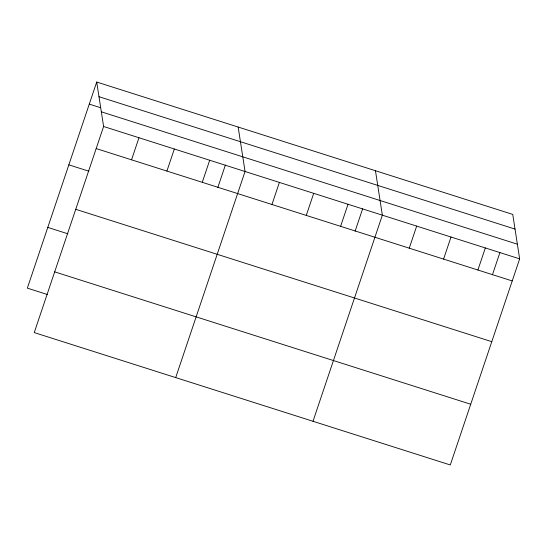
<?xml version="1.0" encoding="UTF-8"?>
<svg xmlns="http://www.w3.org/2000/svg" width="547" height="547" viewBox="0 0 547 547"><rect width="100%" height="100%" fill="white"/><g stroke="black" fill="none" stroke-linecap="round" stroke-linejoin="round"><path stroke-width="0.82" d="M96.71 82.036L103.609 126.494L34.249 332.59L450.29 464.964L519.65 258.868L512.751 214.41L96.71 82.036L27.35 288.132L47.445 294.525M131.54 159.82L138.972 137.741M166.903 171.074L174.336 148.996M202.267 182.322L209.699 160.244M217.829 187.477L225.357 165.105M175.703 377.594L245.063 171.498L238.164 127.048M271.955 204.496L279.387 182.418M306.279 215.415L313.711 193.337M340.603 226.335L348.036 204.263M355.119 231.162L362.647 208.79M313 421.279L382.353 215.183L375.461 170.732M409.252 248.181L416.677 226.102M443.576 259.1L451.002 237.022M477.9 270.02L485.326 247.941M492.416 274.84L499.944 252.468M98.986 96.71L515.028 229.084M89.277 104.115L100.532 107.697M101.332 111.82L517.373 244.194M103.609 126.494L519.65 258.868M96.176 148.565L512.218 280.939M68.84 164.845L88.935 171.238M75.739 209.296L491.78 341.67M47.787 227.408L67.883 233.801M54.686 271.859L470.728 404.233"/></g></svg>
